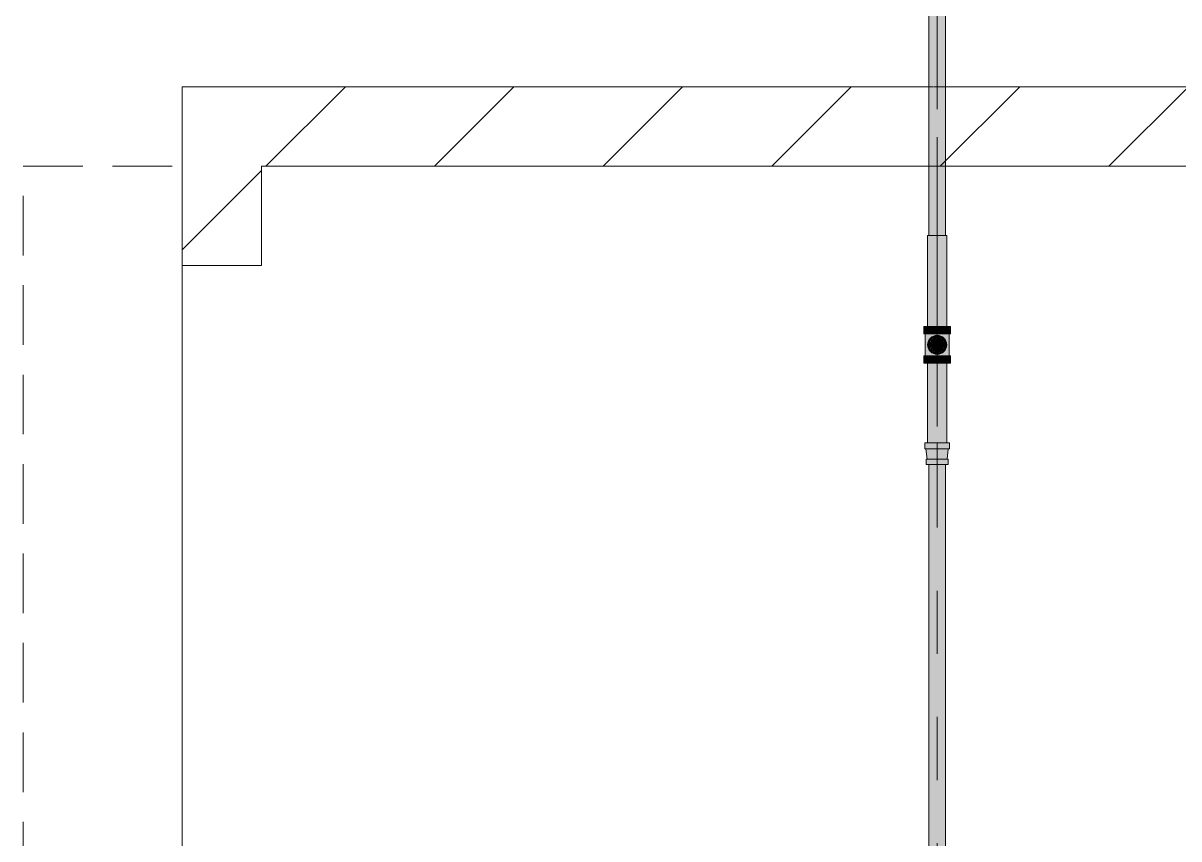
# Model space of a CAD drawing. Header units: millimetres. Extents: x -4000 to 187956, y -58990 to 162485.
# Drawn here: x 26950 to 29858, y 133207 to 135259 of the extents above; entities that cross this region are included whole.
import ezdxf

# ---------------------------------------------------------------- set-up
doc = ezdxf.new("R2010")
doc.units = ezdxf.units.MM
doc.linetypes.add('Dash - 1_5mm', pattern=[225, 150, -75])
doc.linetypes.add('Dash 1_16_', pattern=[317.5, 158.75, -158.75])
for name, color, linetype, lineweight in [('A-DOOR', 31, 'Continuous', 13), ('A-WALL', 113, 'Continuous', 13), ('A-WALL-PATT', 111, 'Continuous', 13), ('F-SPRN', 3, 'Continuous', 9), ('P-PIPE', 3, 'Continuous', 9), ('P-PIPE-CNTR', 3, 'Continuous', 9)]:
    doc.layers.add(name, color=color, linetype=linetype, lineweight=lineweight)
pattern_1 = [(45, (0, 0), (-212.13203, 212.13203), [])]

# ---------------------------------------------------------------- blocks, each defined once
blk = doc.blocks.new('MP_DR_Shutter_Roller - 4000x4000-338375-FFS - TANG 1')
at = {"layer": 'A-DOOR', "linetype": 'Dash - 1_5mm', "lineweight": 9}
for p, q in [((-2250, -500), (-2250, -100)), ((-2250, -100), (2250, -100)), ((2250, -500), (-2250, -500))]:
    blk.add_line(p, q, dxfattribs=at)
at = {"layer": 'A-DOOR', "color": 174, "lineweight": 15}
blk.add_line((2000, -100), (-2000, -100), dxfattribs=at)
blk.add_line((2000, -100), (-2000, -100), dxfattribs=at)
blk.add_line((2000, -100), (-2000, -100), dxfattribs=at)
blk.add_line((2000, -100), (-2000, -100), dxfattribs=at)
blk.add_line((2000, -100), (-2000, -100), dxfattribs=at)
blk.add_line((2000, -100), (-2000, -100), dxfattribs=at)
blk.add_line((2000, -100), (-2000, -100), dxfattribs=at)
blk.add_line((2000, -100), (-2000, -100), dxfattribs=at)
blk.add_line((2000, -100), (-2000, -100), dxfattribs=at)
blk.add_line((2000, -100), (-2000, -100), dxfattribs=at)
blk.add_line((2000, -100), (-2000, -100), dxfattribs=at)
blk.add_line((2000, -100), (-2000, -100), dxfattribs=at)
blk.add_line((2000, -100), (-2000, -100), dxfattribs=at)
blk.add_line((2000, -100), (-2000, -100), dxfattribs=at)
blk.add_line((2000, -100), (-2000, -100), dxfattribs=at)
blk.add_line((2000, -100), (-2000, -100), dxfattribs=at)
blk.add_line((2000, -100), (-2000, -100), dxfattribs=at)
blk.add_line((2000, -100), (-2000, -100), dxfattribs=at)
blk.add_line((2000, -100), (-2000, -100), dxfattribs=at)
blk.add_line((2000, -100), (-2000, -100), dxfattribs=at)
blk.add_line((2000, -100), (-2000, -100), dxfattribs=at)
blk.add_line((2000, -100), (-2000, -100), dxfattribs=at)
blk.add_line((2000, -100), (-2000, -100), dxfattribs=at)
blk.add_line((2000, -100), (-2000, -100), dxfattribs=at)
blk = doc.blocks.new('CMF2_NHAXUONG_A_rvt-1-FFS - TANG 1')
at = {"layer": 'A-WALL-PATT', "lineweight": 9}
h = blk.add_hatch(dxfattribs=at)
h.set_pattern_fill('FP_12', color=250, style=0, pattern_type=2)
h.set_pattern_definition(pattern_1)
h.paths.add_polyline_path([(27550, 134899.6), (32449.8, 134899.6), (32449.8, 135099.6), (27349.8, 135099.6), (27350, 134899.6)])
h = blk.add_hatch(dxfattribs=at)
h.set_pattern_fill('FP_12', color=250, style=0, pattern_type=2)
h.set_pattern_definition(pattern_1)
h.paths.add_polyline_path([(27350, 127549.9), (27550, 127549.9), (27550, 130650), (27350, 130650), (27350, 128068)])
h.paths.add_polyline_path([(27550, 134650), (27550, 134899.6), (27350, 134899.6), (27350, 134650)])
at = {"layer": 'A-WALL', "color": 50, "lineweight": 15}
for p, q in [((29229.1, 135099.6), (27349.8, 135099.6)), ((27349.8, 135099.6), (27349.8, 134899.6)), ((31729.1, 135099.6), (29270.9, 135099.6)), ((27349.8, 134899.6), (27350, 134899.6)), ((27350, 134899.6), (27350, 134650)), ((27550, 134899.6), (29229, 134899.6)), ((27550, 134650), (27550, 134899.6)), ((29271, 134899.6), (31729, 134899.6)), ((27350, 134650), (27550, 134650))]:
    blk.add_line(p, q, dxfattribs=at)
at = {"layer": 'A-WALL', "color": 35, "lineweight": 15}
for p, q in [((27349.8, 134899.6), (27349.8, 135099.6)), ((29229.1, 135099.6), (27349.8, 135099.6)), ((30635.2, 135099.6), (29270.9, 135099.6)), ((27349.8, 134899.6), (27350, 134899.6)), ((27350, 134899.6), (27350, 134650)), ((27550, 134899.6), (29229, 134899.6)), ((27550, 134650), (27550, 134899.6)), ((29271, 134899.6), (30635.2, 134899.6)), ((27550, 134650), (27350, 134650))]:
    blk.add_line(p, q, dxfattribs=at)
at = {"layer": 'A-WALL', "color": 14, "lineweight": 15}
for p, q in [((29231.7, 135099.6), (29230.1, 135099.6)), ((29235.1, 135099.6), (29232.5, 135099.6)), ((29239.5, 135099.6), (29236.1, 135099.6)), ((29255.5, 135099.6), (29240.6, 135099.6)), ((29260.5, 135099.6), (29256.6, 135099.6)), ((29264.9, 135099.6), (29261.5, 135099.6)), ((29268.3, 135099.6), (29265.7, 135099.6)), ((29270.4, 135099.6), (29268.7, 135099.6)), ((29229.9, 134899.6), (29231.7, 134899.6)), ((29232.1, 134899.6), (29235.1, 134899.6)), ((29235.5, 134899.6), (29239.5, 134899.6)), ((29240, 134899.6), (29244.5, 134899.6)), ((29245.1, 134899.6), (29250, 134899.6)), ((29250.6, 134899.6), (29255.5, 134899.6)), ((29256, 134899.6), (29260.5, 134899.6)), ((29261, 134899.6), (29264.9, 134899.6)), ((29265.3, 134899.6), (29268.3, 134899.6)), ((29268.5, 134899.6), (29270.4, 134899.6))]:
    blk.add_line(p, q, dxfattribs=at)
at = {"layer": 'A-WALL', "color": 15, "lineweight": 15}
for p, q in [((29231.7, 135099.6), (29230.1, 135099.6)), ((29235.1, 135099.6), (29232.5, 135099.6)), ((29239.5, 135099.6), (29236.1, 135099.6)), ((29255.5, 135099.6), (29240.6, 135099.6)), ((29260.5, 135099.6), (29256.6, 135099.6)), ((29264.9, 135099.6), (29261.5, 135099.6)), ((29268.3, 135099.6), (29265.7, 135099.6)), ((29270.4, 135099.6), (29268.7, 135099.6)), ((29229.9, 134899.6), (29231.7, 134899.6)), ((29232.1, 134899.6), (29235.1, 134899.6)), ((29235.5, 134899.6), (29239.5, 134899.6)), ((29240, 134899.6), (29244.5, 134899.6)), ((29245.1, 134899.6), (29250, 134899.6)), ((29250.6, 134899.6), (29255.5, 134899.6)), ((29256, 134899.6), (29260.5, 134899.6)), ((29261, 134899.6), (29264.9, 134899.6)), ((29265.3, 134899.6), (29268.3, 134899.6)), ((29268.5, 134899.6), (29270.4, 134899.6))]:
    blk.add_line(p, q, dxfattribs=at)
at = {"layer": 'A-DOOR', "color": 250, "lineweight": 9, "rotation": 270}
blk.add_blockref('MP_DR_Shutter_Roller - 4000x4000-338375-FFS - TANG 1', (27450, 132650), dxfattribs=at)
blk = doc.blocks.new('Sprinkler_Up - DN20-V1105-FFS - TANG 1')
at = {"layer": 'F-SPRN', "transparency": 33554534}
for points in [[(-4.6, 0), (-1.7, 2.9), (-1.2, 3.5), (-0.6, 4), (0.6, 4), (1.2, 3.5), (1.7, 2.9), (4.6, 0), (22.2, 0), (18, 13.1), (6.9, 21.2), (-6.9, 21.2), (-18, 13.1), (-22.2, 0), (-13.5, 0)], [(3.4, -21.2), (6.9, -21.2), (18, -13.1), (22.2, 0), (3.9, -0.7), (1.7, -2.9), (1.2, -3.5), (0.6, -4), (-0.6, -4), (-1.2, -3.5), (-1.7, -2.9), (-4.6, 0), (-22.2, 0), (-18, -13.1), (-6.9, -21.2), (0, -21.2)], [(0, -16.7), (4.3, -16.1), (11.8, -11.8), (16.1, -4.3), (15.3, 5.6), (11.8, 11.8), (8.3, 14.4), (0, 16.7), (-4.3, 16.1), (-11.8, 11.8), (-16.1, 4.3), (-16.1, -4.3), (-11.8, -11.8), (-8.3, -14.4)], [(0, -15.6), (7.8, -13.5), (13.5, -7.8), (15.1, -4), (14.4, 5.6), (13.5, 7.8), (7.8, 13.5), (0, 15.6), (-7.8, 13.5), (-11, 11), (-15.1, 4), (-15.1, -4), (-11, -11), (-7.8, -13.5)], [(-10.9, -5.5), (-10.9, 5.4), (-14.5, 5.4), (-14.5, -5.5)], [(-7.7, -5.5), (-7.7, 5.4), (-10.9, 5.4), (-10.9, -5.5)], [(0, -5.5), (0, 5.4), (-7.7, 5.4), (-7.7, -5.5)], [(5.7, 0), (2.9, 4.9), (-2.9, 4.9), (-5.7, 0), (4.1, 0)], [(-2.9, -4.9), (2.9, -4.9), (5.7, 0), (-5.7, 0)], [(0, 0), (4.1, 0.5), (0, 4.6), (-4.6, 0)], [(0, -4.6), (4.1, 0), (-4.6, 0)], [(0, -2.6), (1.3, 0), (-1.8, 0)], [(-1.3, 0), (1.8, 0), (0, 2.6)], [(0, -5.5), (7.7, -5.5), (7.7, 5.4), (0, 5.4)], [(10.9, -5.5), (10.9, 5.4), (7.7, 5.4), (7.7, -5.5)], [(14.5, -5.5), (14.5, 5.4), (10.9, 5.4), (10.9, -5.5)]]:
    blk.add_hatch(color=1, dxfattribs=at).paths.add_polyline_path(points)
at = {"layer": 'F-SPRN', "color": 1}
for p, q in [((-11.5, 5.4), (-14.5, 5.4)), ((-14.5, 5.4), (-11.3, 5.4)), ((-14.5, 5.4), (-14.5, 3.7)), ((-14.5, 3.3), (-14.5, 0)), ((-11.5, 5.4), (-11.5, 4)), ((-10.9, 1.9), (-10.9, 3.6)), ((-10.8, 5.4), (-8, 5.4)), ((-8.1, 5.4), (-10.8, 5.4)), ((-8.1, 5.4), (-8.1, 2.8)), ((-8.1, 2.5), (-8.1, 0.7)), ((-7.7, 4.8), (-7.7, 2.7)), ((-7.7, 4.8), (-7.7, 2.7)), ((-7.7, 2.1), (-7.7, 0.5)), ((-7.7, 2.1), (-7.7, 0.5)), ((-6.7, 5.4), (-4.7, 5.4)), ((-5.8, 3.8), (-5.8, 2.2)), ((-2.1, 0), (-2.1, 0)), ((-2.1, 0), (-2.1, -0.1)), ((-1.9, 0.8), (-2, 0.7)), ((-0.6, 2), (-0.7, 2)), ((-0.6, 2), (-0.6, 2)), ((-0.5, 2), (-0.6, 2)), ((0, 2.1), (-0.1, 2.1)), ((2.1, 0), (2.1, 0.1)), ((2.1, 0), (2.1, 0)), ((4.7, 5.4), (6.5, 5.4)), ((7.7, 5.4), (10.8, 5.4)), ((7.7, 5.2), (7.7, 2.7)), ((7.7, 5.2), (7.7, 2.7)), ((7.7, 2.3), (7.7, 0.5)), ((7.7, 2.3), (7.7, 0.5)), ((10.8, 5.4), (8.1, 5.4)), ((8.1, 5.4), (8.1, 2.8)), ((8.1, 2.5), (8.1, 0.4)), ((10.9, 5.4), (14.5, 5.4)), ((10.9, 3.6), (10.9, 0.2)), ((14.5, 5.4), (11.5, 5.4)), ((11.5, 5.4), (11.5, 4)), ((11.5, 3), (11.5, 0.2)), ((14.5, 5.4), (14.5, -5.5)), ((-14.5, -1.3), (-14.5, -3.7)), ((-11.1, -5.5), (-14.5, -5.5)), ((-14.5, -5.5), (-11.5, -5.5)), ((-10.9, -2.6), (-10.9, -1.3)), ((-10.8, -5.5), (-8.1, -5.5)), ((-7.8, -5.5), (-10.8, -5.5)), ((-8.1, -4.2), (-8.1, -5.5)), ((-7.7, -2.7), (-7.7, -4)), ((-7.7, -2.7), (-7.7, -4)), ((-7, -5.5), (-5.8, -5.5)), ((-4.8, -5.5), (-7, -5.5)), ((-5.8, -2.3), (-5.8, -3.8)), ((-2.1, -0.1), (-2.1, -0.2)), ((0, -2.1), (0.1, -2.1)), ((7, -5.5), (4.8, -5.5)), ((5.8, -2.2), (5.8, -3.8)), ((5.8, -5.5), (7, -5.5)), ((7.7, -0.5), (7.7, -2.3)), ((7.7, -0.5), (7.7, -2.3)), ((7.7, -2.7), (7.7, -5.4)), ((7.7, -2.7), (7.7, -5.4)), ((10.8, -5.5), (7.7, -5.5)), ((8.1, -0.4), (8.1, -2.5)), ((8.1, -2.8), (8.1, -5.5)), ((8.1, -5.5), (10.8, -5.5)), ((10.9, -0.2), (10.9, -3.6)), ((14.5, -5.5), (10.9, -5.5)), ((11.5, -0.2), (11.5, -3)), ((11.5, -4), (11.5, -5.5)), ((11.5, -5.5), (14.5, -5.5))]:
    blk.add_line(p, q, dxfattribs=at)
at = {"layer": 'F-SPRN', "color": 1, "flags": 128}
for points in [[(-2, 0.7), (-2, 0.6), (-2, 0.5), (-2, 0.5), (-2, 0.4), (-2.1, 0.3), (-2.1, 0.2), (-2.1, 0.1), (-2.1, 0)], [(-1.8, 1.1), (-1.8, 1), (-1.9, 0.9), (-1.9, 0.8), (-1.9, 0.8)], [(-0.7, 2), (-0.8, 1.9), (-0.9, 1.9), (-0.9, 1.9), (-1, 1.8), (-1.1, 1.8), (-1.2, 1.7), (-1.2, 1.7), (-1.3, 1.6), (-1.4, 1.6), (-1.4, 1.5), (-1.5, 1.5), (-1.5, 1.4), (-1.6, 1.3), (-1.6, 1.3), (-1.7, 1.2), (-1.7, 1.1), (-1.8, 1.1)], [(-0.1, 2.1), (-0.1, 2.1), (-0.2, 2.1), (-0.3, 2.1), (-0.4, 2), (-0.5, 2)], [(0.5, 2), (0.4, 2), (0.4, 2), (0.3, 2.1), (0.2, 2.1), (0.1, 2.1), (0, 2.1)], [(0.8, 1.9), (0.8, 1.9), (0.7, 2), (0.6, 2), (0.5, 2)], [(1.1, 1.8), (1, 1.8), (0.9, 1.9), (0.8, 1.9)], [(1.2, 1.7), (1.1, 1.7), (1.1, 1.8)], [(1.3, 1.6), (1.3, 1.7), (1.2, 1.7)], [(2.1, 0.1), (2.1, 0.2), (2.1, 0.2), (2.1, 0.3), (2, 0.4), (2, 0.5), (2, 0.6), (2, 0.7), (1.9, 0.7), (1.9, 0.8), (1.9, 0.9), (1.8, 1), (1.8, 1), (1.8, 1.1), (1.7, 1.2), (1.7, 1.2), (1.6, 1.3), (1.6, 1.4), (1.5, 1.4), (1.4, 1.5), (1.4, 1.5), (1.3, 1.6)], [(-2.1, -0.2), (-2.1, -0.2), (-2.1, -0.3)], [(-2.1, -0.3), (-2, -0.4), (-2, -0.5), (-2, -0.6), (-2, -0.7), (-1.9, -0.7), (-1.9, -0.8), (-1.9, -0.9), (-1.8, -1), (-1.8, -1), (-1.8, -1.1), (-1.7, -1.2), (-1.7, -1.2), (-1.6, -1.3), (-1.6, -1.4), (-1.5, -1.4), (-1.4, -1.5), (-1.4, -1.5), (-1.3, -1.6), (-1.3, -1.7), (-1.2, -1.7), (-1.1, -1.7), (-1.1, -1.8), (-1, -1.8), (-0.9, -1.9), (-0.8, -1.9), (-0.8, -1.9), (-0.7, -2), (-0.6, -2), (-0.5, -2), (-0.4, -2), (-0.4, -2), (-0.3, -2.1), (-0.2, -2.1), (-0.1, -2.1), (0, -2.1)], [(0.1, -2.1), (0.1, -2.1), (0.2, -2.1), (0.3, -2.1), (0.4, -2), (0.5, -2), (0.6, -2), (0.6, -2), (0.7, -2), (0.8, -1.9), (0.9, -1.9), (0.9, -1.9), (1, -1.8), (1.1, -1.8), (1.2, -1.7), (1.2, -1.7), (1.3, -1.6), (1.4, -1.6), (1.4, -1.5), (1.5, -1.5), (1.5, -1.4), (1.6, -1.3), (1.6, -1.3), (1.7, -1.2), (1.7, -1.1), (1.8, -1.1), (1.8, -1), (1.9, -0.9), (1.9, -0.8), (1.9, -0.8), (2, -0.7), (2, -0.6), (2, -0.5), (2, -0.5), (2, -0.4), (2.1, -0.3), (2.1, -0.2), (2.1, -0.1), (2.1, 0)]]:
    blk.add_lwpolyline(points, dxfattribs=at)
at = {"layer": 'F-SPRN', "color": 1}
for radius, start, end in [(22.2, 360, 180), (21.9, 165.6773, 179.2615), (21.9, 144.7698, 164.8151), (21.9, 126.6942, 143.2701), (16.7, 167.6802, 180), (16.7, 167.6802, 180), (16.7, 155.3879, 164.9693), (16.7, 155.3879, 164.9693), (15.6, 166.4265, 180), (15.6, 166.4265, 180), (15.6, 150.9409, 165), (15.6, 159.6139, 165), (16.7, 136.7213, 149.931), (16.7, 136.7213, 149.931), (15.6, 150.9409, 156.3845), (15.6, 138.4214, 150), (15.6, 138.4214, 150), (21.9, 108.2621, 125.7507), (16.7, 121.4181, 130.5751), (16.7, 121.4181, 130.5751), (15.6, 120.5262, 133.2078), (15.6, 120.5262, 133.2078), (16.7, 106.5995, 120), (16.7, 106.5995, 120), (15.6, 114.4363, 119.9813), (15.6, 114.4363, 119.9813), (21.9, 99.348, 107.901), (4.63, 155.7832, 180), (4.63, 155.7832, 180), (16.7, 96.4143, 105), (16.7, 96.4143, 105), (4.63, 109.0192, 138.2703), (4.63, 109.0192, 138.2703), (21.9, 90.145, 98.8503), (15.6, 95.5762, 100.6843), (15.6, 95.5762, 100.6843), (2.56, 109.0192, 168.8278), (2.56, 109.0192, 168.8278), (2.04, 109.0192, 180), (16.7, 83.0684, 90), (16.7, 83.0684, 90), (4.63, 17.9592, 90), (4.63, 17.9592, 90), (3.81, 57.0577, 90), (2.56, 14.5599, 90), (2.56, 14.5599, 90), (2.04, 10.4703, 90), (21.9, 72.5583, 89.4624), (15.6, 75.573, 80.5892), (15.6, 75.573, 80.5892), (3.81, 16.1605, 43.8358), (15.6, 74.5971, 75), (15.6, 74.5971, 75), (16.7, 60, 75.6076), (16.7, 60, 75.6076), (15.6, 67.5614, 74.5481), (15.6, 67.5614, 74.5481), (4.63, 0, 9.4647), (4.63, 360, 9.4647), (15.6, 60.0187, 65.5637), (15.6, 60.0187, 65.5637), (21.9, 54.2493, 71.7379), (15.6, 46.7922, 60), (15.6, 46.7922, 60), (16.7, 49.4249, 58.5819), (16.7, 49.4249, 58.5819), (15.6, 30, 41.5786), (15.6, 30, 41.5786), (16.7, 30, 43.2787), (16.7, 30, 43.2787), (21.9, 36.7299, 53.3058), (15.6, 23.6155, 29.5646), (15.6, 23.6155, 29.5646), (15.6, 15, 21.3932), (15.6, 15, 21.3932), (16.7, 15, 24.6121), (16.7, 15, 24.6121), (15.6, 360, 13.6618), (15.6, 0, 13.6618), (16.7, 360, 12.3198), (16.7, 0, 12.3198), (21.9, 15.7774, 35.2302), (21.9, 0.7385, 14.3227), (22.2, 180, 360), (21.9, 180.7385, 194.3227), (21.9, 195.1849, 215.2302), (21.9, 216.7299, 233.3058), (16.7, 180, 192.3198), (16.7, 180, 192.3198), (16.7, 195.0307, 204.6121), (16.7, 195.0307, 204.6121), (15.6, 181.9082, 193.6618), (15.6, 181.9082, 193.6618), (15.6, 197.3339, 209.5646), (15.6, 197.3339, 209.5646), (16.7, 210.069, 223.2787), (16.7, 210.069, 223.2787), (15.6, 212.5472, 221.5786), (15.6, 212.5472, 221.5786), (21.9, 234.2493, 251.7379), (16.7, 229.4249, 238.5819), (16.7, 229.4249, 238.5819), (15.6, 233.795, 240), (15.6, 233.795, 240), (16.7, 240, 255), (16.7, 240, 255), (15.6, 240.0187, 254.5481), (15.6, 240.0187, 254.5481), (21.9, 252.5583, 269.4624), (4.63, 197.9592, 0), (4.63, 197.9592, 360), (15.6, 255, 267.64), (15.6, 255, 267.64), (3.81, 196.1605, 360), (2.56, 191.1677, 0), (2.56, 191.1677, 360), (2.04, 190.4703, 0), (16.7, 263.0684, 270), (16.7, 263.0684, 270), (21.9, 270.145, 278.8503), (15.6, 275.5762, 280.6843), (15.6, 275.5762, 280.6843), (16.7, 276.4143, 284.3924), (16.7, 276.4143, 284.3924), (15.6, 285, 285.4029), (15.6, 285, 285.4029), (16.7, 284.3924, 285), (16.7, 284.3924, 285), (21.9, 281.0086, 287.901), (16.7, 286.5995, 300), (16.7, 286.5995, 300), (15.6, 294.4363, 299.9813), (15.6, 294.4363, 299.9813), (21.9, 288.2621, 305.7507), (15.6, 300, 313.2078), (15.6, 300, 313.2078), (16.7, 301.4181, 310.5751), (16.7, 301.4181, 310.5751), (15.6, 318.4214, 330), (15.6, 318.4214, 330), (16.7, 316.7213, 330), (16.7, 316.7213, 330), (21.9, 306.6942, 323.2701), (15.6, 330.4354, 345), (15.6, 330.4354, 336.3845), (15.6, 339.6139, 345), (15.6, 346.3382, 360), (15.6, 346.3382, 360), (16.7, 335.3879, 345), (16.7, 335.3879, 345), (16.7, 347.6802, 360), (16.7, 347.6802, 360), (21.9, 324.7698, 344.8151), (21.9, 345.6773, 359.2615)]:
    blk.add_arc((0, 0), radius, start, end, dxfattribs=at)
blk = doc.blocks.new('Steel_Transition_Threaded_HoaPhat - Standard-V1110-FFS - TANG 1')
at = {"layer": 'P-PIPE', "lineweight": 13, "transparency": 33554534}
h = blk.add_hatch(color=1, dxfattribs=at)
h.paths.add_polyline_path([(29250, 134427.6), (29255.8, 134428.4), (29261.3, 134430.6), (29265.9, 134434.2), (29269.5, 134438.8), (29271.7, 134444.3), (29272.5, 134450.1), (29271.7, 134455.9), (29269.5, 134461.3), (29265.9, 134466), (29261.3, 134469.6), (29254.1, 134472), (29250, 134472.6), (29244.2, 134471.8), (29238.8, 134469.6), (29234.1, 134466), (29230.5, 134461.3), (29228.3, 134455.9), (29227.5, 134450.1), (29228.3, 134444.3), (29230.5, 134438.8), (29234.1, 134434.2), (29238.8, 134430.6), (29244.2, 134428.4)])
h.paths.add_polyline_path([(29250, 134430), (29244.8, 134430.7), (29240, 134432.7), (29235.8, 134435.9), (29232.6, 134440), (29230.6, 134444.9), (29229.9, 134450.1), (29230.6, 134455.3), (29232.6, 134460.1), (29235.8, 134464.3), (29240, 134467.5), (29244.8, 134469.5), (29254.1, 134469.6), (29255.2, 134469.5), (29260.1, 134467.5), (29264.2, 134464.3), (29267.4, 134460.1), (29269.4, 134455.3), (29270.1, 134450.1), (29269.4, 134444.9), (29267.4, 134440), (29264.2, 134435.9), (29260.1, 134432.7), (29254.1, 134430.5)])
for points in [[(29250, 134430), (29250, 134433.7), (29241.8, 134435.9), (29235.8, 134441.9), (29233.6, 134450.1), (29235.8, 134458.3), (29241.8, 134464.3), (29250, 134466.5), (29250, 134470.2), (29244.8, 134469.5), (29240, 134467.5), (29235.8, 134464.3), (29232.6, 134460.1), (29230.6, 134455.3), (29229.9, 134450.1), (29230.6, 134444.9), (29232.6, 134440), (29235.8, 134435.9), (29240, 134432.7), (29244.8, 134430.7)], [(29250, 134431.6), (29254.8, 134432.2), (29259.3, 134434.1), (29263.1, 134437), (29266, 134440.8), (29267.9, 134445.3), (29268.5, 134450.1), (29267.5, 134455.7), (29266, 134459.3), (29263.1, 134463.2), (29259.3, 134466.1), (29254.1, 134468), (29250, 134468.6), (29245.2, 134468), (29240.8, 134466.1), (29236.9, 134463.2), (29234, 134459.3), (29232.1, 134454.9), (29231.5, 134450.1), (29232.1, 134445.3), (29234, 134440.8), (29236.9, 134437), (29240.8, 134434.1), (29245.2, 134432.2)], [(29250, 134430), (29255.2, 134430.7), (29260.1, 134432.7), (29264.2, 134435.9), (29267.4, 134440), (29269.4, 134444.9), (29270.1, 134450.1), (29269.2, 134455.7), (29267.4, 134460.1), (29264.2, 134464.3), (29260.1, 134467.5), (29254.1, 134469.6), (29250, 134470.2), (29250, 134466.5), (29258.2, 134464.3), (29264.2, 134458.3), (29266.4, 134450.1), (29264.2, 134441.9), (29258.2, 134435.9), (29250, 134433.7)]]:
    blk.add_hatch(color=1, dxfattribs=at).paths.add_polyline_path(points)
at = {"layer": 'P-PIPE', "color": 20, "lineweight": 13}
for radius, start, end in [(22.5, 90, 270), (22.5, 90, 270), (20.1, 166.0499, 193.9501), (20.1, 150, 162.7449), (18.5, 166.5939, 193.4061), (18.5, 166.5939, 193.4061), (18.5, 157.6232, 165), (18.5, 157.6232, 165), (20.1, 128.8856, 148.1553), (16.4, 168.5467, 178.9063), (16.4, 184.8393, 191.4533), (18.5, 136.4297, 150), (18.5, 136.4297, 150), (16.4, 158.0319, 163.506), (16.4, 143.5463, 150), (18.5, 123.4976, 133.2041), (18.5, 123.4976, 133.2041), (20.1, 109.6859, 125.0043), (16.4, 121.0738, 128.0319), (18.5, 106.819, 120), (18.5, 106.819, 120), (16.4, 115.1607, 120), (16.4, 107.4657, 111.9681), (20.1, 100.9975, 105), (18.5, 91.4353, 103.2046), (18.5, 91.4353, 103.2046), (16.4, 96.2132, 104.6042), (20.1, 90.5246, 98.5089), (22.5, 15, 90), (22.5, 270, 90), (18.5, 78.0986, 90), (18.5, 78.0986, 90), (22.5, 270, 14.5333), (20.1, 54.9957, 87.9279), (16.4, 75, 75.3718), (18.5, 75, 77.0323), (18.5, 60, 77.0323), (18.5, 60, 75), (16.4, 66.9681, 72.9388), (16.4, 50.4733, 56.6389), (18.5, 46.7959, 56.5024), (18.5, 46.7959, 56.5024), (20.1, 31.8447, 51.1144), (16.4, 30, 38.0319), (18.5, 30, 43.5703), (18.5, 30, 43.5703), (16.4, 353.5463, 8.0319), (18.5, 17.8713, 22.3768), (18.5, 15, 22.3768), (20.1, 17.2551, 30), (18.5, 15, 17.8713), (18.5, 346.5939, 13.4061), (18.5, 346.5939, 13.4061), (20.1, 15, 16.3614), (20.1, 346.0499, 13.9501), (22.5, 14.5333, 15), (20.1, 197.2551, 210), (18.5, 195, 202.3768), (18.5, 195, 202.3768), (20.1, 211.8447, 231.1144), (18.5, 210, 223.5703), (18.5, 210, 223.5703), (16.4, 210.6635, 216.4537), (18.5, 226.7959, 236.5024), (18.5, 226.7959, 236.5024), (20.1, 234.9957, 255), (16.4, 230.4733, 236.6389), (18.5, 240, 255), (18.5, 240, 255), (16.4, 240, 246.5955), (16.4, 250.3629, 255), (20.1, 255.0607, 267.9279), (18.5, 258.0986, 270), (18.5, 258.0986, 270), (16.4, 264.1652, 268.506), (20.1, 270.5246, 278.5089), (18.5, 271.4353, 282.9677), (18.5, 271.4353, 282.9677), (16.4, 276.2132, 283.9063), (16.4, 284.6282, 285), (18.5, 282.9677, 285), (18.5, 282.9677, 285), (20.1, 281.9355, 285), (16.4, 287.4657, 291.9681), (18.5, 286.819, 300), (18.5, 286.819, 300), (16.4, 293.4045, 300), (20.1, 289.6859, 305.0043), (18.5, 303.4976, 313.2041), (18.5, 303.4976, 313.2041), (20.1, 308.8856, 328.1553), (18.5, 316.4297, 330), (18.5, 316.4297, 330), (16.4, 338.0319, 342.8691), (18.5, 337.6232, 345), (18.5, 337.6232, 345), (20.1, 330, 342.7449)]:
    blk.add_arc((29250, 134450.1), radius, start, end, dxfattribs=at)

msp = doc.modelspace()

# ---------------------------------------------------------------- block references
at = {"lineweight": 5}
msp.add_blockref('CMF2_NHAXUONG_A_rvt-1-FFS - TANG 1', (0, 0), dxfattribs=at)

# ---------------------------------------------------------------- next in the draw order: hatches: boundary and pattern name
at = {"layer": 'P-PIPE', "transparency": 33554534}
for points in [[(29250, 134725.1), (29250, 136406.5), (29228.9, 136406.5), (29229.6, 134725.1), (29244.5, 134725.1)], [(29250, 134725.1), (29271.1, 134725.1), (29270.4, 136406.5), (29250, 136406.5), (29250, 135076.2)], [(29250, 134433.4), (29258.4, 134435.6), (29261.8, 134438.3), (29266.1, 134445.8), (29266.1, 134454.4), (29261.8, 134461.9), (29258.4, 134464.6), (29250, 134466.8), (29245.7, 134466.2), (29238.2, 134461.9), (29233.9, 134454.4), (29233.9, 134445.8), (29238.2, 134438.3), (29241.7, 134435.6)]]:
    msp.add_hatch(color=1, dxfattribs=at).paths.add_polyline_path(points)
at = {"layer": 'P-PIPE', "lineweight": 5, "transparency": 33554534}
for points in [[(29226.7, 134496.4), (29250, 134496.4), (29250, 134725.1), (29225.9, 134725.1), (29225.9, 134496.4)], [(29273.3, 134496.4), (29274.1, 134496.4), (29273.3, 134725.1), (29250, 134725.1), (29250, 134496.4), (29270.9, 134496.4)], [(29241.3, 134478), (29250, 134478), (29250, 134496.4), (29216.2, 134496.4), (29217.4, 134478), (29233.1, 134478)], [(29231.9, 134422.3), (29250, 134422.3), (29250, 134428.9), (29242.6, 134430.3), (29236.3, 134434), (29231.7, 134439.4), (29229.2, 134446.3), (29229.2, 134453.9), (29231.7, 134460.8), (29236.3, 134466.2), (29242.6, 134469.9), (29250, 134471.2), (29250, 134478), (29220, 134478), (29221, 134422.3), (29228.8, 134422.3)], [(29254.1, 134478), (29283.8, 134478), (29282.6, 134496.4), (29250, 134496.4), (29250, 134478)], [(29268.1, 134422.3), (29280, 134422.3), (29279, 134478), (29250, 134478), (29250, 134471.2), (29257.5, 134469.9), (29263.7, 134466.2), (29268.3, 134460.8), (29270.8, 134453.9), (29270.8, 134446.3), (29268.3, 134439.4), (29263.7, 134434), (29254.1, 134429.7), (29250, 134428.9), (29250, 134422.3), (29265, 134422.3)], [(29250, 134426), (29256.2, 134426.8), (29262.1, 134429.2), (29267.1, 134433), (29270.9, 134438), (29273.3, 134443.8), (29274.1, 134450.1), (29273.3, 134456.3), (29270.9, 134462.1), (29267.1, 134467.1), (29262.1, 134471), (29254.1, 134473.7), (29250, 134474.2), (29243.8, 134473.4), (29237.9, 134471), (29233, 134467.1), (29229.1, 134462.1), (29226.7, 134456.3), (29225.9, 134450.1), (29226.7, 134443.8), (29229.1, 134438), (29233, 134433), (29237.9, 134429.2), (29243.8, 134426.8)], [(29241.7, 134435.6), (29242.8, 134437.6), (29241.7, 134441.7), (29242.8, 134445.9), (29245.8, 134449), (29257.2, 134454.3), (29258.4, 134458.4), (29257.2, 134462.6), (29254.1, 134465.1), (29250, 134466.8), (29241.7, 134464.6), (29235.5, 134458.4), (29233.3, 134450.1), (29235.5, 134441.7), (29238.2, 134438.3)], [(29250, 134403.8), (29250, 134422.3), (29216.2, 134422.3), (29217.4, 134403.8), (29241.3, 134403.8)], [(29250, 134403.8), (29283.8, 134403.8), (29282.6, 134422.3), (29250, 134422.3), (29250, 134419.2)], [(29243.8, 134203.5), (29250, 134203.5), (29250, 134403.8), (29225.9, 134403.8), (29226.7, 134203.5), (29237.9, 134203.5)], [(29250, 134203.5), (29274.1, 134203.5), (29273.3, 134403.8), (29250, 134403.8), (29250, 134346.2)], [(29250, 134188.6), (29280.8, 134188.6), (29279.8, 134203.5), (29219.2, 134203.5), (29220.3, 134188.6), (29242, 134188.6)], [(29271.5, 134162.2), (29274.8, 134162.2), (29277.1, 134188.6), (29221.9, 134188.6), (29226.1, 134162.2), (29267.5, 134162.2)], [(29277.4, 134148.9), (29276.4, 134162.2), (29222.7, 134162.2), (29223.6, 134148.9), (29276.4, 134148.9)], [(29250, 131494.3), (29250, 134148.9), (29228.9, 134148.9), (29229.6, 131494.3), (29244.5, 131494.3)], [(29250, 131494.3), (29271.1, 131494.3), (29270.4, 134148.9), (29250, 134148.9), (29250, 131499.1)]]:
    msp.add_hatch(color=1, dxfattribs=at).paths.add_polyline_path(points)

# ---------------------------------------------------------------- next in the draw order: linework, layer by layer
at = {"layer": 'P-PIPE', "color": 20, "lineweight": 13}
for p, q in [((29228.9, 136406.5), (29228.9, 134725.1)), ((29271.1, 134725.1), (29271.1, 136406.5)), ((29225.9, 134725.1), (29225.9, 134496.4)), ((29274.1, 134725.1), (29225.9, 134725.1)), ((29274.1, 134496.4), (29274.1, 134725.1)), ((29216.2, 134496.4), (29216.2, 134478)), ((29225.8, 134496.4), (29216.2, 134496.4)), ((29250, 134496.4), (29216.2, 134496.4)), ((29216.2, 134478), (29219.8, 134478)), ((29216.2, 134478), (29250, 134478)), ((29220, 134478), (29220, 134422.3)), ((29241.2, 134478), (29220, 134478)), ((29241.2, 134478), (29220, 134478)), ((29221, 134478), (29241.3, 134478)), ((29225.9, 134496.4), (29232.9, 134496.4)), ((29232.9, 134496.4), (29226.6, 134496.4)), ((29250, 134496.4), (29233.1, 134496.4)), ((29233.1, 134496.4), (29266.9, 134496.4)), ((29242.2, 134478), (29250, 134478)), ((29250, 134478), (29242.2, 134478)), ((29250, 134478), (29242.2, 134478)), ((29266.9, 134496.4), (29250, 134496.4)), ((29283.8, 134496.4), (29250, 134496.4)), ((29250, 134478), (29253.9, 134478)), ((29250, 134478), (29283.8, 134478)), ((29253.9, 134478), (29250, 134478)), ((29257.8, 134478), (29250, 134478)), ((29254.2, 134478), (29257.8, 134478)), ((29257.8, 134478), (29254.2, 134478)), ((29258.7, 134478), (29279, 134478)), ((29280, 134478), (29258.8, 134478)), ((29280, 134478), (29258.8, 134478)), ((29273.4, 134496.4), (29267.1, 134496.4)), ((29267.1, 134496.4), (29274.1, 134496.4)), ((29283.8, 134496.4), (29274.2, 134496.4)), ((29280, 134422.3), (29280, 134478)), ((29280.2, 134478), (29283.8, 134478)), ((29283.8, 134478), (29283.8, 134496.4)), ((29216.2, 134422.3), (29216.2, 134403.8)), ((29219.8, 134422.3), (29216.2, 134422.3)), ((29250, 134422.3), (29216.2, 134422.3)), ((29220, 134422.3), (29241.2, 134422.3)), ((29220, 134422.3), (29241.2, 134422.3)), ((29241.3, 134422.3), (29221, 134422.3)), ((29250, 134422.3), (29242.2, 134422.3)), ((29242.2, 134422.3), (29250, 134422.3)), ((29242.2, 134422.3), (29250, 134422.3)), ((29253.9, 134422.3), (29250, 134422.3)), ((29283.8, 134422.3), (29250, 134422.3)), ((29250, 134422.3), (29253.9, 134422.3)), ((29250, 134422.3), (29257.8, 134422.3)), ((29257.8, 134422.3), (29254.2, 134422.3)), ((29254.2, 134422.3), (29257.8, 134422.3)), ((29279, 134422.3), (29258.7, 134422.3)), ((29258.8, 134422.3), (29280, 134422.3)), ((29258.8, 134422.3), (29280, 134422.3)), ((29283.8, 134422.3), (29280.2, 134422.3)), ((29283.8, 134403.8), (29283.8, 134422.3)), ((29216.2, 134403.8), (29225.8, 134403.8)), ((29216.2, 134403.8), (29250, 134403.8)), ((29225.9, 134403.8), (29225.9, 134203.5)), ((29232.9, 134403.8), (29225.9, 134403.8)), ((29226.6, 134403.8), (29232.9, 134403.8)), ((29233.1, 134403.8), (29250, 134403.8)), ((29266.9, 134403.8), (29233.1, 134403.8)), ((29250, 134403.8), (29266.9, 134403.8)), ((29250, 134403.8), (29283.8, 134403.8)), ((29267.1, 134403.8), (29273.4, 134403.8)), ((29274.1, 134403.8), (29267.1, 134403.8)), ((29274.1, 134203.5), (29274.1, 134403.8)), ((29274.2, 134403.8), (29283.8, 134403.8)), ((29219.2, 134203.5), (29219.2, 134188.6)), ((29280.8, 134203.5), (29219.2, 134203.5)), ((29225.7, 134203.5), (29219.2, 134203.5)), ((29219.2, 134188.6), (29221.7, 134188.6)), ((29219.2, 134188.6), (29280.8, 134188.6)), ((29221.9, 134188.6), (29225.2, 134162.2)), ((29223.3, 134188.6), (29242, 134188.6)), ((29225.9, 134203.5), (29228, 134203.5)), ((29228.2, 134203.5), (29226.5, 134203.5)), ((29271, 134203.5), (29229, 134203.5)), ((29229.1, 134203.5), (29270.9, 134203.5)), ((29242.7, 134188.6), (29257.3, 134188.6)), ((29258, 134188.6), (29276.7, 134188.6)), ((29273.5, 134203.5), (29271.8, 134203.5)), ((29272, 134203.5), (29274.1, 134203.5)), ((29280.8, 134203.5), (29274.3, 134203.5)), ((29274.8, 134162.2), (29278.1, 134188.6)), ((29278.3, 134188.6), (29280.8, 134188.6)), ((29280.8, 134188.6), (29280.8, 134203.5)), ((29222.7, 134162.2), (29222.7, 134148.9)), ((29277.4, 134162.2), (29222.7, 134162.2)), ((29225, 134162.2), (29222.7, 134162.2)), ((29242.9, 134162.2), (29226.3, 134162.2)), ((29256.4, 134162.2), (29243.6, 134162.2)), ((29273.7, 134162.2), (29257.1, 134162.2)), ((29277.4, 134162.2), (29275, 134162.2)), ((29277.4, 134148.9), (29277.4, 134162.2)), ((29222.7, 134148.9), (29228.7, 134148.9)), ((29222.7, 134148.9), (29277.4, 134148.9)), ((29228.9, 134148.9), (29228.9, 131494.3)), ((29229.6, 134148.9), (29228.9, 134148.9)), ((29268.3, 134148.9), (29231.7, 134148.9)), ((29231.7, 134148.9), (29268.4, 134148.9)), ((29271.1, 134148.9), (29270.4, 134148.9)), ((29271.1, 131494.3), (29271.1, 134148.9)), ((29271.3, 134148.9), (29277.4, 134148.9))]:
    msp.add_line(p, q, dxfattribs=at)
for radius, start, end in [(24.1, 90, 270), (24.1, 90, 270), (21.1, 165.7378, 177.9758), (21.1, 183.5565, 194.2622), (21.1, 158.0211, 165), (21.1, 151.0876, 154.6013), (21.1, 137.2293, 141.8404), (21.1, 128.0211, 135), (21.1, 108.8679, 125.8689), (21.1, 99.731, 105), (21.1, 90, 98.0211), (24.1, 270, 90), (24.1, 270, 90), (21.1, 75, 87.7707), (21.1, 62.2293, 68.0211), (21.1, 54.1311, 60), (21.1, 38.1596, 51.9789), (21.1, 25.3987, 30), (21.1, 15.495, 21.9789), (21.1, 15, 15.495), (21.1, 345.7378, 357.9758), (21.1, 2.0242, 12.7707), (21.1, 195, 203.0211), (21.1, 205.3987, 210), (21.1, 219.3488, 233.0211), (21.1, 234.4236, 245.5764), (21.1, 246.9789, 251.1321), (21.1, 255, 270), (21.1, 270, 276.9789), (21.1, 281.3431, 285), (21.1, 291.9789, 305.8689), (21.1, 315, 320.0725), (21.1, 321.9789, 326.1637), (21.1, 330, 334.6013), (21.1, 336.9789, 345)]:
    msp.add_arc((29250, 134450.1), radius, start, end, dxfattribs=at)
at = {"layer": 'P-PIPE', "color": 1}
for centre, radius, start, end in [((29250, 134450.1), 16.7, 170.1108, 177.203), ((29250, 134450.1), 16.7, 182.797, 189.8892), ((29250, 134450.1), 16.7, 157.579, 164.2722), ((29250, 134441.7), 8.35, 115.6806, 125.5287), ((29250, 134441.7), 8.35, 100.6842, 114.0387), ((29250, 134441.7), 8.35, 90, 100.6842), ((29250, 134458.4), 8.35, 270, 280.6842), ((29250, 134458.4), 8.35, 69.0027, 79.2369), ((29250, 134458.4), 8.35, 316.3183, 330), ((29250, 134458.4), 8.35, 20.1285, 29.0413), ((29250, 134458.4), 8.35, 8.0385, 17.9918), ((29250, 134458.4), 8.35, 352.2824, 1.6717), ((29250, 134450.1), 16.7, 46.0317, 57.203), ((29250, 134450.1), 16.7, 39.3092, 45.2846), ((29250, 134450.1), 16.7, 32.3031, 39.2955), ((29250, 134450.1), 16.7, 23.4069, 31.0974), ((29250, 134450.1), 16.7, 16.9375, 22.421), ((29250, 134450.1), 16.7, 4.3093, 9.8892), ((29250, 134450.1), 16.7, 190.2154, 195.2487), ((29250, 134450.1), 16.7, 231.8726, 237.203), ((29250, 134441.7), 8.35, 172.0327, 181.5407), ((29250, 134441.7), 8.35, 199.9004, 209.0413), ((29250, 134441.7), 8.35, 131.0366, 150), ((29250, 134441.7), 8.35, 226.6998, 237.8461), ((29250, 134441.7), 8.35, 249.0027, 259.2369), ((29250, 134450.1), 16.7, 264.6626, 273.5288), ((29250, 134450.1), 16.7, 308.1274, 313.9683), ((29250, 134450.1), 16.7, 314.7154, 320.6908), ((29250, 134450.1), 16.7, 328.9026, 336.686), ((29250, 134450.1), 16.7, 337.2636, 343.0625)]:
    msp.add_arc(centre, radius, start, end, dxfattribs=at)
at = {"layer": 'P-PIPE-CNTR', "color": 1, "linetype": 'Dash 1_16_'}
for p, q in [((29250, 134496.4), (29250, 136406.5)), ((29250, 134725.1), (29250, 136406.5)), ((29250, 134725.1), (29250, 134496.4)), ((29225, 134450.1), (29227.5, 134450.1)), ((29227.8, 134450.1), (29231.5, 134450.1)), ((29231.5, 134450.1), (29233.3, 134450.1)), ((29236.9, 134450.1), (29240.4, 134450.1)), ((29240.4, 134450.1), (29242.3, 134450.1)), ((29245.4, 134450.1), (29247.6, 134450.1)), ((29248.7, 134450.1), (29250, 134450.1)), ((29250, 134472.6), (29250, 134475.1)), ((29250, 134471.2), (29250, 134472.6)), ((29250, 134468.6), (29250, 134470.2)), ((29250, 134463.6), (29250, 134465.2)), ((29250, 134459.8), (29250, 134462.6)), ((29250, 134455.5), (29250, 134459.1)), ((29250, 134452.6), (29250, 134454.3)), ((29250, 134450.1), (29250, 134452.1)), ((29250, 134448), (29250, 134450.1)), ((29250, 134450.1), (29251.3, 134450.1)), ((29251.8, 134450.1), (29254.1, 134450.1)), ((29255.7, 134450.1), (29263.5, 134450.1)), ((29266.4, 134450.1), (29268.5, 134450.1)), ((29268.5, 134450.1), (29272.2, 134450.1)), ((29272.5, 134450.1), (29275, 134450.1)), ((29250, 134445.9), (29250, 134447.5)), ((29250, 134441.1), (29250, 134444.6)), ((29250, 134438.1), (29250, 134440.4)), ((29250, 134435), (29250, 134436.5)), ((29250, 134432.2), (29250, 134433.4)), ((29250, 134430), (29250, 134431.6)), ((29250, 134427.6), (29250, 134428.9)), ((29250, 134425.1), (29250, 134427.6)), ((29250, 134403.8), (29250, 134203.5)), ((29250, 134403.8), (29250, 134203.5)), ((29250, 134148.9), (29250, 131494.3)), ((29250, 134148.9), (29250, 131494.3))]:
    msp.add_line(p, q, dxfattribs=at)
at = {"layer": 'P-PIPE-CNTR', "color": 20, "lineweight": 13}
for p, q in [((29250, 134474.2), (29250, 134496.4)), ((29250, 134471.2), (29250, 134472.6)), ((29250, 134468.6), (29250, 134470.2)), ((29250, 134463.6), (29250, 134465.2)), ((29250, 134459.8), (29250, 134462.6)), ((29250, 134455.5), (29250, 134459.1)), ((29250, 134452.6), (29250, 134454.3)), ((29250, 134450.1), (29250, 134452.1)), ((29250, 134448), (29250, 134450.1)), ((29250, 134446.1), (29250, 134447.5)), ((29250, 134441.1), (29250, 134444.6)), ((29250, 134438.1), (29250, 134440.1)), ((29250, 134435.3), (29250, 134436.5)), ((29250, 134430), (29250, 134431.6)), ((29250, 134427.6), (29250, 134428.9)), ((29250, 134426), (29250, 134427.6)), ((29250, 134403.8), (29250, 134426)), ((29250, 134203.5), (29250, 134148.9))]:
    msp.add_line(p, q, dxfattribs=at)

# ---------------------------------------------------------------- next in the draw order: block references
at = {"layer": 'F-SPRN', "color": 1}
msp.add_blockref('Sprinkler_Up - DN20-V1105-FFS - TANG 1', (29250, 134450.1), dxfattribs=at)
at = {"layer": 'P-PIPE', "color": 20, "lineweight": 13}
msp.add_blockref('Steel_Transition_Threaded_HoaPhat - Standard-V1110-FFS - TANG 1', (0, 0), dxfattribs=at)

doc.saveas('drawing.dxf')
